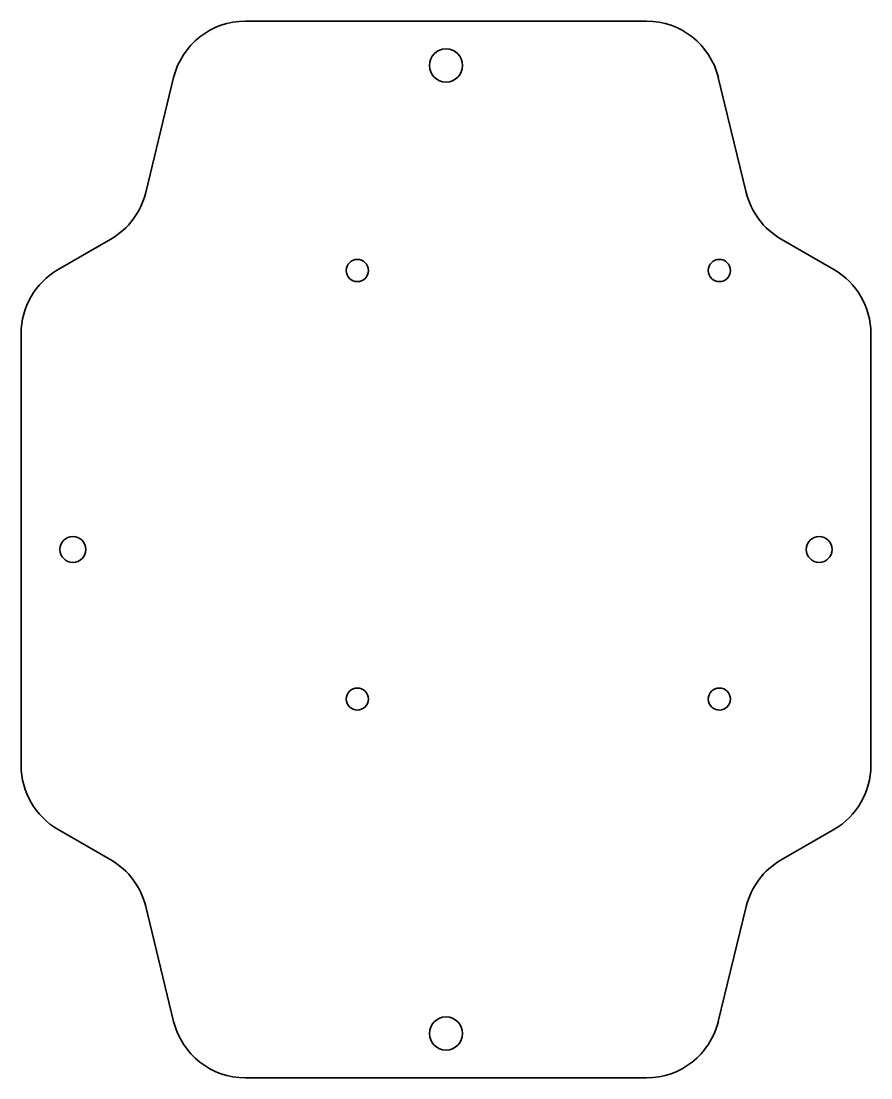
# Model space of a CAD drawing. Extents: x 74 to 189, y 39 to 182.
import ezdxf

# ---------------------------------------------------------------- set-up
doc = ezdxf.new("R2010")
doc.units = 0

msp = doc.modelspace()

# ---------------------------------------------------------------- linework, layer by layer
at = {"color": 7, "lineweight": 35}
for p, q in [((103.99, 181.74), (158.27, 181.74)), ((73.63, 81.01), (73.63, 139.46)), ((188.63, 139.46), (188.63, 81.01)), ((158.27, 38.74), (103.99, 38.74))]:
    msp.add_line(p, q, dxfattribs=at)
at = {"color": 7, "lineweight": 35, "ltscale": 0.399826}
for p, q in [((90.5, 158.55), (94.27, 174.1)), ((171.76, 158.55), (167.98, 174.1)), ((90.5, 61.92), (94.27, 46.38)), ((171.76, 61.92), (167.98, 46.38))]:
    msp.add_line(p, q, dxfattribs=at)
at = {"color": 7, "lineweight": 35, "ltscale": 0.206513}
for p, q in [((78.63, 148.12), (85.78, 152.25)), ((183.63, 148.12), (176.48, 152.25)), ((78.63, 72.35), (85.78, 68.22)), ((183.63, 72.35), (176.48, 68.22))]:
    msp.add_line(p, q, dxfattribs=at)
at = {"color": 7, "lineweight": 35}
for centre, radius in [((131.13, 175.74), 2.25), ((119.13, 147.99), 1.5), ((168.13, 147.99), 1.5), ((80.63, 110.24), 1.75), ((181.63, 110.24), 1.75), ((119.13, 89.99), 1.5), ((168.13, 89.99), 1.5), ((131.13, 44.74), 2.25)]:
    msp.add_circle(centre, radius, dxfattribs=at)
for centre, start, end in [((103.99, 171.74), 90, 166.353), ((158.27, 171.74), 13.647, 90), ((80.78, 160.91), 300, 346.353), ((181.48, 160.91), 193.647, 240), ((83.63, 139.46), 120, 180), ((178.63, 139.46), 0, 60), ((83.63, 81.01), 180, 240), ((178.63, 81.01), 300, 360), ((80.78, 59.56), 13.647, 60), ((181.48, 59.56), 120, 166.353), ((103.99, 48.74), 193.647, 270), ((158.27, 48.74), 270, 346.353)]:
    msp.add_arc(centre, 10, start, end, dxfattribs=at)

doc.saveas('drawing.dxf')
